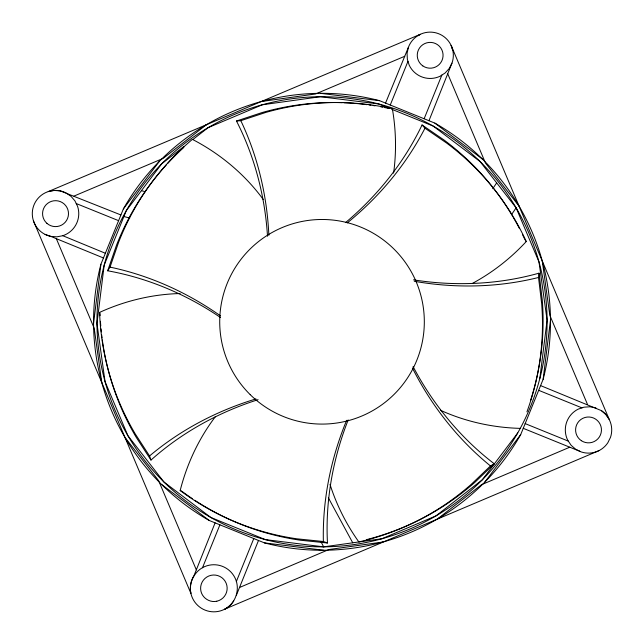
<?xml version="1.0" encoding="UTF-8"?>
<svg xmlns="http://www.w3.org/2000/svg" width="644" height="644" viewBox="0 0 644 644"><rect width="100%" height="100%" fill="white"/><g stroke="black" fill="none" stroke-linecap="round" stroke-linejoin="round"><path stroke-width="0.97" d="M526.929 411.862A408.183 322.169 8 0 0 541.676 303.791L538.521 277.475L539.044 273.153A260.78 216.972 14.1 0 1 413.52 279.85M93.557 323.433L100.915 264.241L123.342 208.978L159.31 161.394M183.725 146.647L161.725 163.785L126.296 210.652L104.199 265.103L96.954 323.409L105.044 381.602L127.923 435.722L164.019 482.082A225.078 225.078 0 0 0 539.841 378.471L547.094 320.165L539.004 261.963L516.126 207.843L480.022 161.491L433.154 126.055L391.624 109.206M484.739 482.171L520.706 434.595L543.134 379.324L550.491 320.14M598.815 450.711L224.764 609.16C235.97 603.404 240.655 588.536 234.754 577.394A23.538 23.538 0 0 0 202.997 567.404C193.796 572.266 188.7 583.214 190.898 593.39L33.464 220.916M408.368 47.415L407.072 53.331L407.354 59.369L409.182 65.133A23.176 23.176 0 0 0 440.005 76.266L445.101 73.005L449.182 68.538L451.959 63.16A23.176 23.176 0 0 0 438.033 33.496A23.176 23.176 0 0 0 408.368 47.415L385.539 103.104M220.457 317.476A260.78 216.972 40 0 0 107.677 270.786L116.492 245.243A416.724 328.215 33 0 1 166.216 165.025M107.677 270.786L110.035 267.123L118.689 242.072A408.183 322.169 33.9 0 1 192.379 139.362A176.875 147.387 27.5 0 1 263.235 199.455M215.104 522.856L194.021 575.639A23.538 23.538 0 0 0 201.242 608.145A23.538 23.538 0 0 0 233.748 600.916M428.968 120.726L451.959 63.16M236.34 595.346L258.502 540.469M202.474 567.775L219.91 524.812M390.256 105.012L407.982 61.341M236.308 581.637L253.784 538.553M424.138 118.762L441.856 75.082M492.749 188.676L496.685 182.888M511.602 214.5L516.126 207.843M517.752 432.913L482.316 479.788L435.964 515.892L381.844 538.762L323.642 546.853L265.336 539.608L210.894 517.51L164.019 482.082A225.078 225.078 0 0 1 262.205 104.803L320.398 96.713L378.704 103.966L388.855 108.087M413.086 366.589A260.78 216.972 67.2 0 0 494.246 463.769L490.47 465.942L471.319 484.272A408.183 322.169 61.1 0 1 358.837 541.942A176.875 147.387 54.7 0 1 329.994 484.344M494.246 463.769L474.733 482.453A416.724 328.215 60.2 0 1 366.5 539.656M206.362 124.751L163.173 158.384L73.955 196.098M193.152 139.305L208.084 127.681L262.205 104.803A225.078 225.078 0 0 1 539.841 378.471M437.687 518.822L481.495 484.707L569.771 447.202M418.133 35.71L420.323 34.309L48.26 191.582L54.217 190.447L60.262 190.898L120.911 214.959M239.512 587.497L328.891 549.525L382.745 542.047M404.738 56.278L315.52 93.992L261.303 101.527M267.51 236.243A260.78 216.972 -87.3 0 0 236.477 121.016L262.124 112.547A416.724 328.215 85.7 0 1 342.101 102.654M236.477 121.016L240.816 120.678L265.988 112.37A408.183 322.169 86.6 0 1 392.349 108.747A176.875 147.387 80.2 0 1 393.589 173.156M105.366 253.261L62.798 235.712L56.841 236.839L50.796 236.388L45.064 234.392M348.187 419.928A260.78 216.972 -63.2 0 0 327.466 542.989L323.368 541.524L296.997 538.827A408.183 322.169 -69.3 0 1 180.175 490.535A176.875 147.387 -75.7 0 1 215.394 416.644M327.466 542.989L300.595 540.244A416.724 328.215 -70.2 0 1 194.81 500.283M320.374 93.316L379.566 100.673L434.829 123.101L482.412 159.068M161.636 484.505L209.211 520.473L264.483 542.9L323.674 550.258M595.942 407.95L590.001 406.775L583.955 407.185L578.223 409.133A23.2 23.2 0 0 0 567.726 440.222L571.099 445.254L575.664 449.238L581.097 451.903A23.2 23.2 0 0 0 607.823 442.782L610.496 437.348A23.2 23.2 0 0 0 601.375 410.614L540.59 385.595M141.398 190.672L145.27 191.703M123.914 216.521L129.742 218.075M180.175 490.535L181.56 491.026M76.234 203.544L118.601 220.659M538.674 390.312L581.943 407.869M525.166 423.607L568.338 441.132M523.25 428.324L579.85 451.291M103.451 257.978L50.796 236.388A23.232 23.232 0 0 1 33.593 205.983A23.232 23.232 0 0 1 65.986 192.902L71.001 196.315L74.962 200.912L77.594 206.37A23.232 23.232 0 0 1 62.798 235.712M345.675 222.494A260.78 216.972 -34.6 0 0 422.061 124.96L444.344 140.239A416.724 328.215 -41.6 0 1 512.664 216.328M422.061 124.96L424.959 128.204L446.823 143.201A408.183 322.169 -40.7 0 1 526.277 241.516A176.875 147.387 -47.1 0 1 472.511 283.344M601.375 410.614L605.932 414.599L609.305 419.63L451.146 45.442L452.716 50.385M525.295 240.429L526.277 241.516M519.056 206.12L485.423 162.94L447.725 73.754M124.984 437.445L158.617 480.633L196.331 569.851M258.099 399.666A260.78 216.972 -12 0 0 150.978 460.074L149.553 455.96L135.135 433.718A408.183 322.169 -18.1 0 1 99.562 312.412A176.875 147.387 -24.5 0 1 180.143 293.543M150.978 460.074L136.278 437.405A416.724 328.215 -19 0 1 102.307 339.911M328.36 497.812L352.743 542.812M320.865 541.499L323.642 546.853M587.553 404.561L549.815 315.278L542.28 261.062M56.342 238.666L94.225 328.295L101.768 382.512M99.562 312.412L100.045 313.797A416.724 328.215 -19 0 0 100.118 315.681M539.044 273.153L542.272 299.967A416.724 328.215 7.1 0 1 533.675 390.006M520.706 434.595A228.475 228.475 0 0 1 264.483 542.9M209.211 520.473A228.475 228.475 0 0 1 100.915 264.241M123.342 208.978A228.475 228.475 0 0 1 379.566 100.673M434.829 123.101A228.475 228.475 0 0 1 543.134 379.324M424.959 128.204A259.009 211.989 -35.5 0 1 347.229 222.913M513.171 217.189A416.724 328.215 -41.6 0 1 519.507 228.636M522.469 234.488A416.724 328.215 -41.6 0 1 524.9 239.576M520.255 428.373A176.875 147.387 1.6 0 1 440.432 410.252M538.521 277.475A259.009 211.989 13.2 0 1 414.245 281.259M533.409 390.964A416.724 328.215 7.1 0 1 530.511 400.56M490.47 465.942A259.009 211.989 66.3 0 1 412.41 368.014M323.368 541.524A259.009 211.989 -64.1 0 1 346.641 420.315M192.282 498.609A416.724 328.215 -70.2 0 1 182.316 491.589M149.553 455.96A259.009 211.989 -12.9 0 1 255.942 398.934M102.042 337.915A416.724 328.215 -19 0 1 101.672 334.928M101.341 331.926A416.724 328.215 -19 0 1 101.044 328.915M100.778 325.977A416.724 328.215 -19 0 1 100.432 321.308M110.035 267.123A259.009 211.989 39.1 0 1 220.481 315.85M167.569 163.544A416.724 328.215 33 0 1 183.822 147.404M240.816 120.678A259.009 211.989 -88.2 0 1 268.862 235.285M344.097 102.734A416.724 328.215 85.7 0 1 354.079 103.33M356.076 103.491A416.724 328.215 85.7 0 1 367.048 104.674M369.036 104.94A416.724 328.215 85.7 0 1 371.033 105.222M373.021 105.519A416.724 328.215 85.7 0 1 375.009 105.833M380.765 106.815A416.724 328.215 85.7 0 1 382.608 107.162M384.444 107.516A416.724 328.215 85.7 0 1 389.048 108.466M216.762 601.238C209.839 602.824 202.425 598.107 200.928 591.16A13.274 13.274 0 0 1 210.999 575.325A13.274 13.274 0 0 1 226.841 585.396A13.274 13.274 0 0 1 216.762 601.238M250.21 394.643A102.299 102.299 0 0 0 421.023 347.551A102.299 102.299 0 0 0 294.831 223.162A102.299 102.299 0 0 0 250.21 394.643M581.355 440.689A12.928 12.928 0 0 0 601.424 430.747A12.928 12.928 0 0 0 582.78 418.342A12.928 12.928 0 0 0 581.355 440.689M422.786 65.881A12.904 12.904 0 0 0 443.024 56.382A12.904 12.904 0 0 0 424.678 43.607A12.904 12.904 0 0 0 422.786 65.881M46.891 223.315A12.969 12.969 0 0 0 68.224 216.287A12.969 12.969 0 0 0 51.472 201.331A12.969 12.969 0 0 0 46.891 223.315"/></g></svg>
